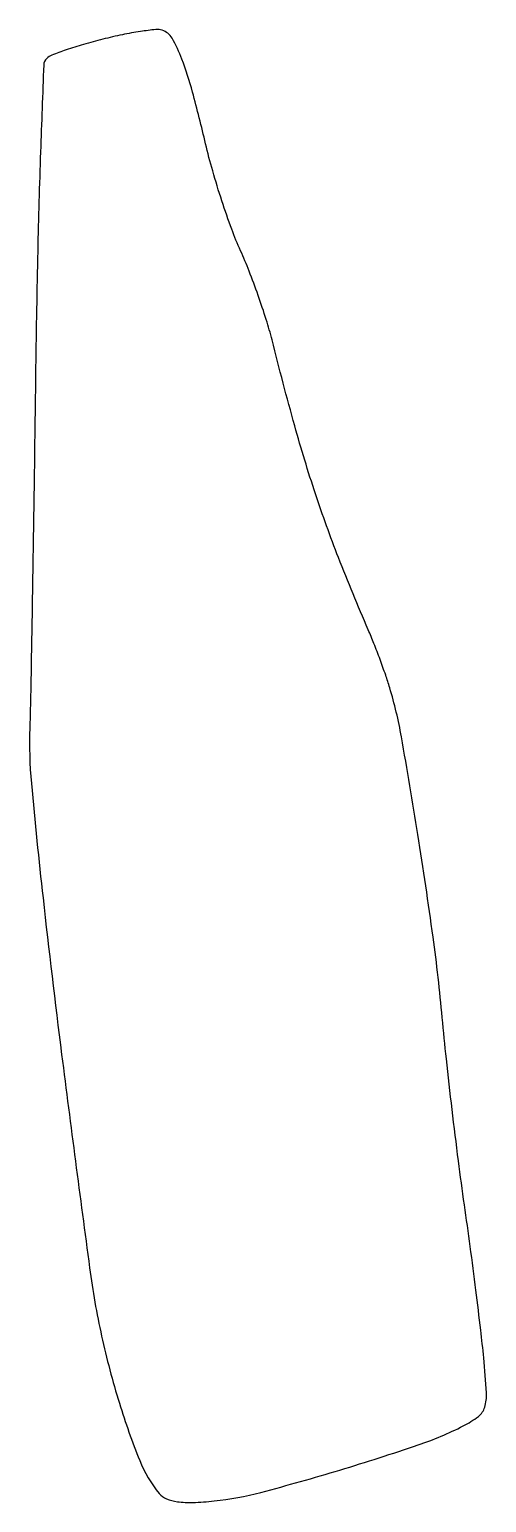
# Model space of a CAD drawing. Extents: x 1 to 52, y 0 to 165.
import ezdxf

# ---------------------------------------------------------------- set-up
doc = ezdxf.new("R2010")
doc.units = 0

msp = doc.modelspace()

# ---------------------------------------------------------------- linework, layer by layer
msp.add_lwpolyline([(9, 164.224425, 0.008937), (6.835629, 163.639326, 0.011716), (4.882393, 163.023702, 0.009336), (3.283732, 162.444798, 0.100559), (2.706019, 162.077312, 0.19375), (2.377031, 161.342687, 0.000687), (2.016337, 151.576944, 0.003486), (1.698602, 140.459627, 0.002164), (1.473115, 127.406019, -0.00038), (1.288655, 113.94636, -0.000486), (1.097317, 101.550518, -0.000374), (0.919014, 91.157272, -0.004138), (0.810163, 87, 0.031725), (0.991012, 80.760676, 0.004451), (2.295318, 67.930267, 0.004103), (4.384609, 50.369534, 0.001654), (7.513416, 26.425052, 0.020933), (8.864454, 18.788335, 0.020601), (10.854987, 11.24987, 0.020719), (13.13151, 4.830268, 0.076188), (15.319339, 1.132776, 0.12491), (16.125572, 0.537644, 0.063081), (17.35384, 0.209117, 0.043272), (19.081077, 0.124644, 0.01682), (21.469732, 0.295148, 0.038569), (26.718271, 1.261041, 0.008425), (35.566648, 3.766616, 0.008533), (44.336919, 6.574621, 0.036737), (49.379475, 8.708766, 0.043725), (51.078121, 9.776583, 0.158752), (51.796671, 10.810559, 0.088465), (51.982666, 12.407124, 0.008399), (51.677859, 16.342634, 0.005771), (51.348033, 19.453272, 0.002014), (50.80366, 23.922524, 0.002), (50.164969, 28.837127, 0.002333), (49.51786, 33.5, -0.003781), (48.8471, 38.438294, -0.002392), (48.136057, 44.20625, -0.002402), (47.491833, 49.879663, -0.00443), (47.031038, 54.5, 0.011331), (46.005292, 63.522345, 0.005468), (44.304105, 75.027415, 0.004579), (42.458337, 85.983972, 0.028776), (41.145885, 91.5, 0.010657), (40.693963, 92.899044, 0.005352), (40.066904, 94.646875, 0.005312), (39.3796, 96.441278, 0.007836), (38.735079, 98, -0.008685), (35.408625, 106.08361, -0.013202), (32.828411, 113.227181, -0.012305), (30.50581, 120.854222, -0.006347), (27.957391, 130.5, 0.014942), (27.314185, 132.775421, 0.008396), (26.404744, 135.5, 0.008373), (25.393226, 138.222789, 0.013528), (24.431782, 140.5, -0.018798), (23.443281, 142.911907, -0.008904), (22.342905, 146.0875, -0.008811), (21.308241, 149.454541, -0.012326), (20.511569, 152.5, 0.007571), (19.05496, 158.292642, 0.025681), (17.856106, 161.998931, 0.03765), (16.758744, 164.333167, 0.187922), (15.658443, 165.231277, 0.104831), (14.924703, 165.307978, 0.011334), (13.224668, 165.090197, 0.013515), (11.190909, 164.726195, 0.010504)], format="xyb", close=True)

doc.saveas('drawing.dxf')
